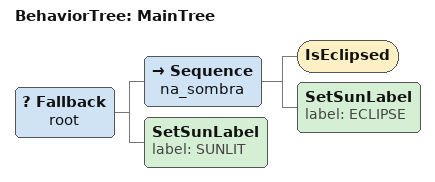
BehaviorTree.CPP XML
<?xml version="1.0" encoding="UTF-8"?>
<root main_tree_to_execute="MainTree">
  <BehaviorTree ID="MainTree">
    <Fallback name="root">
      <Sequence name="na_sombra">
        <IsEclipsed/>
        <SetSunLabel label="ECLIPSE"/>
      </Sequence>
      <SetSunLabel label="SUNLIT"/>
    </Fallback>
  </BehaviorTree>
</root>
